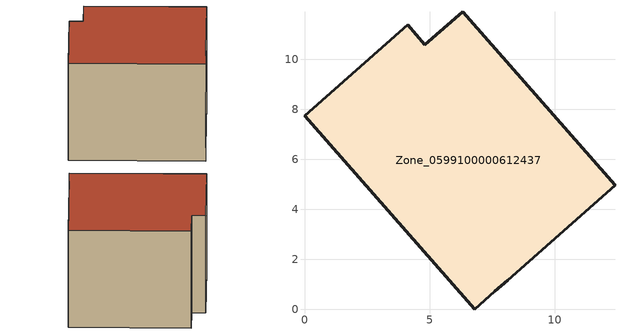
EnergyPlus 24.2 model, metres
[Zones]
Zone_0599100000612437
 floor ground (C_G): 6.81,0 0,7.74 4.12,11.38 4.81,10.59 6.32,11.9 12.41,4.97 8.12,1.16 7.6,0.73 z0
 wall outside (C_F): 4.81,10.59 4.12,11.38 0,7.74 6.81,0 7.6,0.73 8.12,1.16 12.41,4.97 6.32,11.9 4.81,10.59 z0:8.86
 roof outside (C_R): 12.41,4.97 6.32,11.9 4.81,10.59 4.12,11.38 0,7.74 6.81,0 7.6,0.73 8.12,1.16 z8.86
[BUILDING]
Pand.0599100000612437: North Axis=0; Terrain=City; Loads Convergence Tolerance Value=0.04; Temperature Convergence Tolerance Value=0.4; Solar Distribution=FullExterior; Maximum Number of Warmup Days=25; Minimum Number of Warmup Days=1
[Site:Location]
Rotterdam.The.Hague.AP_ZH_NLD Design_Conditions: Latitude=51.96; Longitude=4.45; Time Zone=1; Elevation=-4.5
[SITE:GROUNDTEMPERATURE:BUILDINGSURFACE]
18, 18, 18, 18, 18, 18, 18, 18, 18, 18, 18, 18
[MATERIAL] Thermal Absorptance=0.9; Solar Absorptance=0.7; Visible Absorptance=0.7
Name | Roughness | Thickness | Conductivity | Density | Specific Heat
G.TI.1946 | MediumSmooth | 0.15 | 1 | 540 | 1210
F.TI.1946 | Rough | 0.3 | 0.857143 | 1920 | 840
R.TI.1946 | MediumRough | 0.2 | 0.1 | 1500 | 1000
[CONSTRUCTION]
C_G: G.TI.1946
C_F: F.TI.1946
C_R: R.TI.1946
[ZONE]
Zone_0599100000612437: Type=1; Multiplier=1; Ceiling Height=Autocalculate; Volume=Autocalculate; Floor Area=autocalculate; Part of Total Floor Area=Yes
[ZONEINFILTRATION:DESIGNFLOWRATE]
Infil_Zone_0599100000612437: Zone or ZoneList or Space or SpaceList=Zone_0599100000612437; Schedule=AlwaysOn; Design Flow Rate Calculation Method=Flow/Area; Flow Rate per Floor Area=0.003; Constant Term Coefficient=1; Temperature Term Coefficient=0; Velocity Term Coefficient=0; Velocity Squared Term Coefficient=0
[HVACTEMPLATE:ZONE:IDEALLOADSAIRSYSTEM]
Zone_0599100000612437: Maximum Heating Supply Air Temperature=50; Minimum Cooling Supply Air Temperature=13; Maximum Heating Supply Air Humidity Ratio=0.0156; Minimum Cooling Supply Air Humidity Ratio=0.0077; Heating Limit=NoLimit; Cooling Limit=NoLimit; Dehumidification Control Type=ConstantSensibleHeatRatio; Cooling Sensible Heat Ratio=0.7; Dehumidification Setpoint=60; Humidification Control Type=None; Humidification Setpoint=30; Outdoor Air Method=None; Outdoor Air Flow Rate per Person=0.00944; Outdoor Air Flow Rate per Zone Floor Area=0; Outdoor Air Flow Rate per Zone=0; Demand Controlled Ventilation Type=None; Outdoor Air Economizer Type=NoEconomizer; Heat Recovery Type=None; Sensible Heat Recovery Effectiveness=0.7; Latent Heat Recovery Effectiveness=0.65
[ZONECONTROL:THERMOSTAT]
ThermostatControl_Zone_0599100000612437: Zone or ZoneList=Zone_0599100000612437; Control Type Schedule=DualSetpointControlType; Control 1=Thermostat_Zone_0599100000612437; Temperature Difference Between Cutout And Setpoint=0
[THERMOSTATSETPOINT:DUALSETPOINT]
Thermostat_Zone_0599100000612437: Heating Setpoint Temperature Schedule=HeatingSetpoint_Zone_0599100000612437; Cooling Setpoint Temperature Schedule=CoolingSetpoint_Zone_0599100000612437
[SCHEDULE:COMPACT]
HeatingSetpoint_Zone_0599100000612437: Through: 12/31, For: AllDays, Until: 24:00, 21
CoolingSetpoint_Zone_0599100000612437: Through: 12/31, For: AllDays, Until: 24:00, 24
DualSetpointControlType: Through: 12/31, For: AllDays, Until: 24:00, 4
AlwaysOn: Through: 12/31, For: AllDays, Until: 24:00, 1
